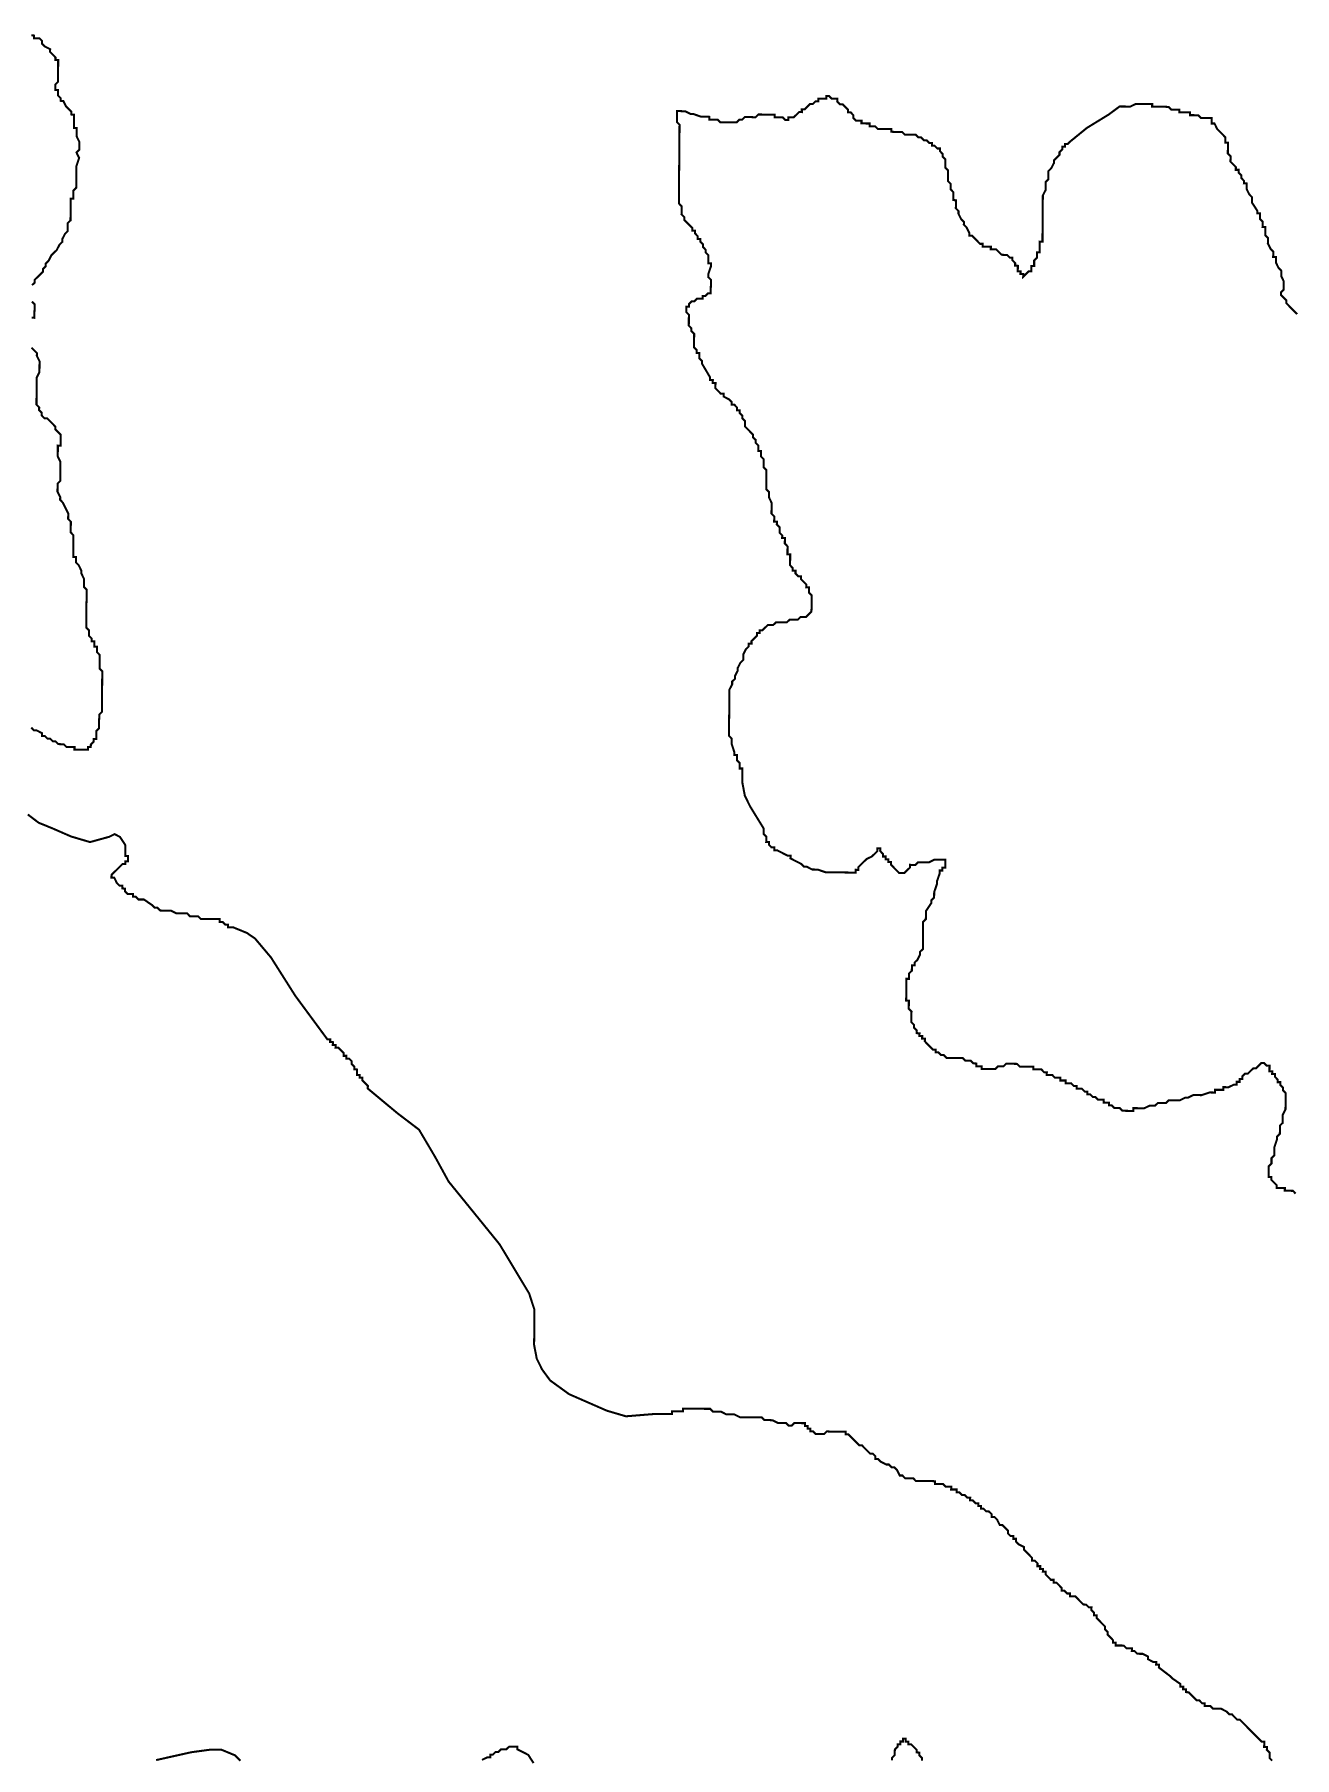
# Model space of a CAD drawing. Header units: metres. Extents: x 290190 to 339802, y 1811045 to 1991312.
# Drawn here: x 323416 to 325286, y 1826870 to 1829429 of the extents above; entities that cross this region are included whole.
import ezdxf

# ---------------------------------------------------------------- set-up
doc = ezdxf.new("R2010")
doc.units = ezdxf.units.M
doc.header["$MEASUREMENT"] = 0
doc.layers.add('HAZARDS LINE', color=1, linetype='Continuous')

msp = doc.modelspace()

# ---------------------------------------------------------------- linework, layer by layer
at = {"layer": 'HAZARDS LINE', "lineweight": 18, "const_width": 3.02}
for points in [[(323411.1, 1829427.8), (323415.1, 1829427.7), (323415.1, 1829423.7), (323419.1, 1829423.7), (323423.2, 1829423.6), (323427.2, 1829419.6), (323427.1, 1829415.5), (323431.1, 1829411.5), (323439.2, 1829407.4), (323439.1, 1829403.3), (323443.1, 1829399.3), (323447.1, 1829395.2), (323447.1, 1829391.2), (323451.1, 1829391.2), (323451.1, 1829387.1), (323451.1, 1829383.1), (323451, 1829379.1), (323451, 1829371), (323450.9, 1829367), (323450.9, 1829362.9), (323450.9, 1829358.9), (323446.8, 1829354.9), (323446.8, 1829350.9), (323446.7, 1829346.8), (323450.8, 1829346.8), (323450.7, 1829342.8), (323450.7, 1829338.7), (323454.7, 1829334.7), (323454.7, 1829330.7), (323458.7, 1829330.6), (323462.7, 1829322.5), (323466.7, 1829318.5), (323470.7, 1829314.4), (323470.6, 1829310.4), (323474.7, 1829310.3), (323474.6, 1829302.3), (323474.6, 1829298.2), (323474.5, 1829290.2), (323478.5, 1829290.2), (323478.5, 1829286.1), (323478.5, 1829282.1), (323478.4, 1829278.1), (323482.4, 1829270), (323482.4, 1829265.9), (323482.3, 1829261.9), (323482.3, 1829257.9), (323478.3, 1829253.9), (323482.2, 1829245.8), (323478.1, 1829233.7), (323478.1, 1829229.7), (323477.9, 1829213.6), (323477.9, 1829209.5), (323477.9, 1829205.5), (323477.8, 1829201.5), (323473.8, 1829197.5), (323473.7, 1829189.4), (323473.7, 1829185.4), (323469.7, 1829185.4), (323469.6, 1829181.4), (323469.6, 1829177.3), (323469.5, 1829165.2), (323469.5, 1829161.2), (323469.4, 1829157.2), (323469.4, 1829153.1), (323465.3, 1829149.1), (323465.3, 1829145.1), (323465.3, 1829141.1), (323465.2, 1829137.1), (323461.2, 1829133.1), (323457.1, 1829125), (323457.1, 1829121), (323453, 1829117), (323448.9, 1829109), (323440.8, 1829101), (323436.7, 1829092.9), (323432.6, 1829088.9), (323432.6, 1829084.9), (323428.5, 1829080.9), (323428.5, 1829076.9), (323420.4, 1829068.9), (323416.3, 1829064.9), (323416.3, 1829060.8), (323412.2, 1829056.8)], [(323412, 1829032.6), (323416, 1829028.6), (323416, 1829020.5), (323415.9, 1829016.5), (323415.9, 1829012.5), (323415.9, 1829008.4), (323411.8, 1829008.5)], [(323411.5, 1828964.1), (323415.5, 1828960.1), (323419.5, 1828956), (323419.4, 1828952), (323423.4, 1828943.9), (323423.4, 1828939.8), (323423.3, 1828927.7), (323419.2, 1828919.7), (323419.1, 1828911.6), (323419.1, 1828907.6), (323419.1, 1828903.6), (323419, 1828899.5), (323419, 1828895.5), (323419, 1828891.5), (323418.9, 1828887.5), (323418.9, 1828883.4), (323418.9, 1828879.4), (323422.9, 1828875.3), (323422.8, 1828871.3), (323426.8, 1828867.2), (323426.8, 1828863.2), (323430.8, 1828859.1), (323434.8, 1828859.1), (323438.8, 1828855), (323442.8, 1828851), (323446.8, 1828846.9), (323446.8, 1828842.9), (323450.8, 1828838.8), (323454.8, 1828834.8), (323454.8, 1828830.7), (323454.7, 1828826.7), (323454.7, 1828822.7), (323454.7, 1828818.6), (323450.6, 1828818.7), (323450.6, 1828814.6), (323450.6, 1828810.6), (323450.5, 1828806.6), (323450.5, 1828802.5), (323454.5, 1828794.4), (323454.5, 1828790.4), (323454.4, 1828782.4), (323454.4, 1828778.3), (323454.3, 1828774.3), (323454.3, 1828766.2), (323450.2, 1828762.2), (323450.2, 1828758.2), (323450.1, 1828754.2), (323450.1, 1828750.1), (323454.1, 1828742), (323454, 1828738), (323458, 1828733.9), (323466, 1828717.8), (323465.9, 1828709.7), (323469.9, 1828705.6), (323469.9, 1828701.6), (323469.8, 1828697.6), (323469.8, 1828693.5), (323469.8, 1828689.5), (323473.8, 1828685.4), (323473.7, 1828681.4), (323473.7, 1828677.4), (323473.7, 1828673.3), (323473.7, 1828669.3), (323473.6, 1828665.3), (323473.6, 1828661.3), (323473.6, 1828657.2), (323473.5, 1828653.2), (323477.6, 1828653.2), (323477.5, 1828649.1), (323477.5, 1828645.1), (323481.5, 1828641), (323485.5, 1828632.9), (323485.4, 1828628.9), (323489.4, 1828620.8), (323489.4, 1828616.8), (323489.3, 1828612.7), (323489.3, 1828608.7), (323493.3, 1828604.7), (323493.3, 1828600.6), (323493.2, 1828596.6), (323493.2, 1828592.6), (323493.2, 1828588.5), (323493.1, 1828584.5), (323493.1, 1828580.5), (323493.1, 1828576.4), (323493, 1828564.3), (323493, 1828560.3), (323492.9, 1828552.2), (323492.9, 1828548.2), (323496.9, 1828544.2), (323496.8, 1828540.1), (323496.8, 1828536.1), (323500.8, 1828532), (323500.8, 1828528), (323504.8, 1828528), (323504.8, 1828523.9), (323504.7, 1828519.9), (323508.8, 1828519.9), (323508.7, 1828515.8), (323508.7, 1828511.8), (323512.7, 1828507.7), (323512.7, 1828503.7), (323512.6, 1828499.7), (323512.6, 1828495.6), (323512.6, 1828491.6), (323512.5, 1828487.6), (323516.5, 1828483.5), (323516.5, 1828479.5), (323516.5, 1828475.5), (323516.4, 1828471.4), (323516.4, 1828467.4), (323516.4, 1828463.4), (323516.3, 1828459.3), (323516.3, 1828455.3), (323516.3, 1828451.3), (323516.2, 1828447.2), (323516.2, 1828443.2), (323516.2, 1828439.2), (323516.2, 1828435.1), (323516.1, 1828431.1), (323516.1, 1828427.1), (323516.1, 1828423.1), (323512, 1828419.1), (323512, 1828415), (323511.9, 1828411), (323511.9, 1828407), (323511.9, 1828402.9), (323511.8, 1828398.9), (323507.8, 1828394.9), (323507.7, 1828390.9), (323507.7, 1828386.8), (323507.7, 1828382.8), (323503.6, 1828382.8), (323503.6, 1828378.8), (323499.6, 1828374.8), (323499.5, 1828370.8), (323495.5, 1828370.8), (323495.5, 1828366.8), (323491.4, 1828366.8), (323487.4, 1828366.8), (323483.4, 1828366.9), (323479.3, 1828366.9), (323475.3, 1828366.9), (323475.3, 1828371), (323471.3, 1828371), (323467.3, 1828371), (323463.2, 1828371.1), (323459.2, 1828375.1), (323455.2, 1828375.1), (323451.2, 1828375.2), (323447.2, 1828379.2), (323443.2, 1828379.3), (323439.2, 1828383.3), (323435.1, 1828383.4), (323431.1, 1828387.4), (323427.1, 1828387.5), (323427.1, 1828391.5), (323419.1, 1828395.6), (323415.1, 1828395.6), (323411.1, 1828399.7)], [(323406, 1828270.7), (323422, 1828258.5), (323442.1, 1828250.3), (323470.3, 1828238), (323498.4, 1828229.7), (323526.7, 1828237.5), (323534.8, 1828241.5), (323542.8, 1828237.4), (323550.8, 1828225.2), (323550.7, 1828221.2), (323550.7, 1828217.2), (323550.7, 1828213.1), (323550.7, 1828209.1), (323554.7, 1828209.1), (323554.7, 1828205), (323554.6, 1828201), (323550.6, 1828201), (323550.6, 1828197), (323546.5, 1828197), (323542.5, 1828193), (323538.4, 1828189), (323534.3, 1828185), (323530.3, 1828181), (323530.2, 1828177), (323534.3, 1828177), (323538.2, 1828168.9), (323542.2, 1828164.8), (323546.3, 1828164.8), (323546.2, 1828160.8), (323550.3, 1828160.7), (323550.2, 1828156.7), (323554.2, 1828152.6), (323558.3, 1828152.6), (323562.3, 1828152.6), (323562.3, 1828148.5), (323566.3, 1828148.5), (323570.3, 1828144.4), (323574.3, 1828144.4), (323578.4, 1828144.4), (323590.4, 1828136.2), (323594.4, 1828132.2), (323598.4, 1828132.1), (323602.4, 1828128.1), (323606.4, 1828128), (323610.5, 1828128), (323614.5, 1828128), (323618.5, 1828127.9), (323626.6, 1828123.8), (323630.6, 1828123.8), (323634.6, 1828123.8), (323638.7, 1828123.7), (323642.7, 1828123.7), (323646.7, 1828119.6), (323650.7, 1828119.6), (323654.8, 1828119.6), (323658.8, 1828119.6), (323662.8, 1828115.5), (323666.8, 1828115.5), (323670.8, 1828115.4), (323674.9, 1828115.4), (323678.9, 1828115.4), (323682.9, 1828115.3), (323687, 1828115.3), (323691, 1828115.3), (323691, 1828111.2), (323695, 1828111.2), (323699, 1828107.1), (323703, 1828107.1), (323703, 1828103.1), (323707, 1828103), (323711.1, 1828103), (323731.1, 1828094.8), (323743.2, 1828086.6), (323767.1, 1828058.2), (323803, 1828001.5), (323850.8, 1827936.6), (323854.9, 1827936.6), (323854.8, 1827932.6), (323858.9, 1827932.5), (323858.8, 1827928.5), (323862.9, 1827928.5), (323862.8, 1827924.4), (323866.9, 1827924.4), (323870.9, 1827920.3), (323874.9, 1827916.3), (323874.8, 1827912.2), (323878.9, 1827912.2), (323878.8, 1827908.2), (323882.9, 1827908.1), (323886.9, 1827904.1), (323886.8, 1827900.1), (323890.8, 1827896), (323890.8, 1827892), (323894.8, 1827891.9), (323894.8, 1827887.9), (323894.8, 1827883.9), (323898.8, 1827883.8), (323898.8, 1827879.8), (323902.8, 1827879.8), (323902.8, 1827875.7), (323906.8, 1827871.7), (323910.8, 1827867.6), (323910.7, 1827863.6), (323954.8, 1827826.9), (323986.8, 1827802.5), (324010.7, 1827762), (324030.6, 1827725.6), (324106.4, 1827632.2), (324150.2, 1827559.3), (324158.1, 1827535.1), (324157.9, 1827510.9), (324157.6, 1827482.7), (324161.5, 1827462.5), (324169.5, 1827446.3), (324181.4, 1827430.1), (324209.5, 1827409.7), (324265.7, 1827385.1), (324293.9, 1827376.8), (324338.2, 1827380.4), (324342.3, 1827380.4), (324346.3, 1827380.4), (324350.3, 1827380.4), (324354.4, 1827380.3), (324358.4, 1827380.3), (324362.4, 1827380.3), (324362.5, 1827384.3), (324366.5, 1827384.3), (324370.5, 1827384.2), (324374.5, 1827384.2), (324378.6, 1827384.2), (324378.6, 1827388.2), (324382.6, 1827388.2), (324386.7, 1827388.1), (324390.7, 1827388.1), (324394.7, 1827388.1), (324398.8, 1827388), (324402.8, 1827388), (324406.8, 1827388), (324410.9, 1827387.9), (324414.9, 1827387.9), (324418.9, 1827387.9), (324422.9, 1827383.8), (324431, 1827383.7), (324435, 1827383.7), (324443, 1827379.6), (324451.1, 1827379.6), (324455.1, 1827379.5), (324463.2, 1827375.4), (324467.2, 1827375.4), (324471.2, 1827375.4), (324475.3, 1827375.3), (324479.3, 1827375.3), (324483.3, 1827375.3), (324487.3, 1827375.2), (324491.4, 1827375.2), (324495.4, 1827375.2), (324499.4, 1827371.1), (324503.4, 1827371.1), (324507.5, 1827371.1), (324511.5, 1827371), (324519.5, 1827366.9), (324523.6, 1827366.9), (324527.6, 1827366.9), (324531.6, 1827366.8), (324535.6, 1827362.8), (324539.7, 1827362.7), (324543.7, 1827366.7), (324547.7, 1827366.7), (324551.8, 1827366.7), (324555.8, 1827366.6), (324559.8, 1827366.6), (324559.8, 1827362.6), (324563.8, 1827362.5), (324563.8, 1827358.5), (324567.8, 1827358.5), (324567.8, 1827354.5), (324571.8, 1827354.4), (324575.8, 1827350.4), (324579.9, 1827350.3), (324583.9, 1827350.3), (324587.9, 1827350.3), (324592, 1827354.3), (324596, 1827354.2), (324600, 1827354.2), (324604.1, 1827354.2), (324608.1, 1827354.1), (324612.1, 1827354.1), (324616.2, 1827354.1), (324620.2, 1827354), (324620.2, 1827350), (324624.2, 1827350), (324628.2, 1827345.9), (324632.2, 1827341.9), (324636.2, 1827337.8), (324640.2, 1827333.7), (324644.2, 1827333.7), (324648.2, 1827329.6), (324652.2, 1827325.6), (324656.2, 1827321.5), (324660.3, 1827321.5), (324664.3, 1827317.4), (324664.2, 1827313.4), (324668.3, 1827313.3), (324672.3, 1827309.3), (324680.3, 1827305.2), (324684.3, 1827305.2), (324688.3, 1827301.1), (324692.3, 1827301.1), (324696.3, 1827297), (324700.3, 1827288.9), (324704.3, 1827288.9), (324708.3, 1827284.8), (324712.4, 1827284.8), (324716.4, 1827284.7), (324720.4, 1827284.7), (324724.4, 1827280.6), (324728.5, 1827280.6), (324732.5, 1827280.6), (324736.5, 1827280.6), (324740.6, 1827280.5), (324744.6, 1827280.5), (324748.6, 1827280.5), (324752.6, 1827280.4), (324752.6, 1827276.4), (324756.6, 1827276.4), (324760.7, 1827276.3), (324764.7, 1827276.3), (324768.7, 1827272.2), (324772.7, 1827272.2), (324776.8, 1827272.2), (324776.7, 1827268.1), (324784.8, 1827268.1), (324784.8, 1827264), (324788.8, 1827264), (324792.8, 1827260), (324796.8, 1827259.9), (324800.8, 1827255.9), (324804.9, 1827255.8), (324804.8, 1827251.8), (324808.9, 1827251.8), (324812.9, 1827247.7), (324816.9, 1827247.7), (324816.9, 1827243.6), (324820.9, 1827243.6), (324820.9, 1827239.6), (324824.9, 1827239.5), (324828.9, 1827235.5), (324832.9, 1827235.4), (324836.9, 1827231.4), (324836.9, 1827227.4), (324840.9, 1827227.3), (324844.9, 1827223.3), (324848.9, 1827215.2), (324852.9, 1827215.1), (324856.9, 1827211.1), (324860.9, 1827207), (324860.9, 1827203), (324864.9, 1827198.9), (324868.9, 1827198.9), (324868.9, 1827194.8), (324872.9, 1827194.8), (324872.9, 1827190.8), (324876.9, 1827186.7), (324884.9, 1827182.6), (324884.9, 1827178.6), (324888.9, 1827174.5), (324892.9, 1827170.5), (324896.9, 1827166.4), (324896.8, 1827162.4), (324900.9, 1827162.3), (324904.9, 1827158.3), (324904.8, 1827154.2), (324908.9, 1827154.2), (324908.8, 1827150.2), (324912.9, 1827150.2), (324912.8, 1827146.1), (324916.9, 1827146.1), (324916.8, 1827142.1), (324920.8, 1827138), (324924.8, 1827133.9), (324928.9, 1827133.9), (324928.8, 1827129.9), (324932.9, 1827129.8), (324936.9, 1827125.8), (324940.9, 1827121.7), (324940.8, 1827117.7), (324944.9, 1827117.6), (324948.9, 1827113.6), (324952.9, 1827113.6), (324952.9, 1827109.5), (324956.9, 1827109.5), (324960.9, 1827109.5), (324964.9, 1827105.4), (324968.9, 1827101.3), (324972.9, 1827097.3), (324976.9, 1827097.2), (324980.9, 1827093.2), (324985, 1827093.1), (324984.9, 1827089.1), (324988.9, 1827085), (324988.9, 1827081), (324992.9, 1827081), (324992.9, 1827077), (324996.9, 1827072.9), (325000.9, 1827068.8), (325004.9, 1827064.8), (325004.9, 1827060.7), (325008.9, 1827056.7), (325008.8, 1827052.6), (325012.8, 1827048.6), (325016.8, 1827044.5), (325016.8, 1827040.5), (325020.8, 1827040.5), (325020.8, 1827036.4), (325024.8, 1827036.4), (325028.9, 1827036.4), (325032.9, 1827036.3), (325036.9, 1827032.3), (325045, 1827032.2), (325044.9, 1827028.2), (325049, 1827028.1), (325053, 1827024.1), (325057, 1827024), (325061, 1827024), (325069, 1827019.9), (325069, 1827015.9), (325077, 1827011.8), (325081.1, 1827011.8), (325081, 1827007.7), (325085.1, 1827007.7), (325085, 1827003.7), (325101.1, 1826991.4), (325105.1, 1826987.4), (325117.1, 1826979.2), (325117.1, 1826975.2), (325121.1, 1826975.2), (325121.1, 1826971.1), (325125.1, 1826971.1), (325125.1, 1826967.1), (325129.1, 1826967), (325133.1, 1826963), (325137.1, 1826958.9), (325141.1, 1826954.8), (325145.1, 1826954.8), (325149.1, 1826950.7), (325153.2, 1826950.7), (325153.1, 1826946.7), (325157.2, 1826946.6), (325161.2, 1826946.6), (325165.2, 1826942.6), (325173.2, 1826942.5), (325177.3, 1826942.5), (325185.3, 1826938.4), (325189.3, 1826934.3), (325193.3, 1826934.3), (325201.3, 1826926.1), (325205.4, 1826926.1), (325209.4, 1826922), (325213.4, 1826918), (325217.4, 1826913.9), (325221.4, 1826909.9), (325225.4, 1826905.8), (325229.4, 1826901.7), (325233.4, 1826897.7), (325237.4, 1826893.6), (325241.4, 1826893.6), (325241.4, 1826889.5), (325241.3, 1826885.5), (325245.4, 1826885.5), (325245.3, 1826881.4), (325249.3, 1826877.4), (325249.3, 1826873.4), (325249.3, 1826869.3), (325253.3, 1826865.3)], [(323721.5, 1826865.2), (323713.5, 1826873.3), (323693.4, 1826881.6), (323677.3, 1826881.7), (323649, 1826877.9), (323596.5, 1826866.2)], [(324156.8, 1826861.8), (324148.8, 1826874), (324132.8, 1826882.1), (324132.8, 1826886.2), (324128.8, 1826886.2), (324124.7, 1826886.2), (324120.7, 1826886.3), (324116.6, 1826882.3), (324112.6, 1826882.3), (324108.6, 1826882.3), (324104.5, 1826878.3), (324100.5, 1826878.4), (324096.4, 1826874.4), (324092.4, 1826874.4), (324092.4, 1826870.4), (324088.3, 1826870.4), (324080.2, 1826866.4)], [(324733.3, 1826865.3), (324733.3, 1826869.4), (324729.3, 1826873.4), (324729.3, 1826877.4), (324725.3, 1826877.5), (324725.3, 1826881.5), (324721.3, 1826885.6), (324717.3, 1826889.6), (324713.3, 1826889.7), (324713.3, 1826893.7), (324709.3, 1826893.7), (324709.3, 1826897.8), (324705.3, 1826897.8), (324705.3, 1826893.8), (324701.2, 1826893.8), (324701.2, 1826889.8), (324697.2, 1826889.8), (324697.1, 1826885.8), (324693.1, 1826881.8), (324693, 1826877.7), (324693, 1826873.7), (324689, 1826869.7), (324688.9, 1826865.7)]]:
    msp.add_lwpolyline(points, dxfattribs=at)
at = {"layer": 'HAZARDS LINE', "lineweight": 18}
msp.add_lwpolyline([(325288.1, 1827707.6, 3.02, 3.02, 0), (325284.1, 1827711.7, 3.02, 3.02, 0), (325272, 1827711.8, 3.02, 3.02, 0), (325272, 1827715.8, 3.02, 3.02, 0), (325259.9, 1827715.9, 3.02, 3.02, 0), (325260, 1827719.9, 3.02, 3.02, 0), (325256, 1827724, 3.02, 3.02, 0), (325252, 1827728, 3.02, 3.02, 0), (325252, 1827732.1, 3.02, 3.02, 0), (325248, 1827732.1, 3.02, 3.02, 0), (325248.1, 1827748.2, 3.02, 3.02, 0), (325252.2, 1827752.2, 3.02, 3.02, 0), (325252.2, 1827760.3, 3.02, 3.02, 0), (325256.3, 1827764.3, 3.02, 3.02, 0), (325256.4, 1827776.4, 3.02, 3.02, 0), (325260.5, 1827788.5, 3.02, 3.02, 0), (325260.6, 1827792.5, 3.02, 3.02, 0), (325264.6, 1827796.5, 3.02, 3.02, 0), (325264.7, 1827808.6, 3.02, 3.02, 0), (325268.8, 1827812.6, 3.02, 3.02, 0), (325268.9, 1827824.7, 3.02, 3.02, 0), (325273, 1827832.7, 3.02, 3.02, 0), (325273.2, 1827856.9, 3.02, 3.02, 0), (325269.2, 1827861, 3.02, 3.02, 0), (325269.2, 1827865, 3.02, 3.02, 0), (325265.2, 1827869, 3.02, 3.02, 0), (325265.2, 1827873.1, 3.02, 3.02, 0), (325261.2, 1827873.1, 3.02, 3.02, 0), (325261.2, 1827877.1, 3.02, 3.02, 0), (325257.2, 1827881.2, 3.02, 3.02, 0), (325257.3, 1827885.2, 3.02, 3.02, 0), (325253.2, 1827885.3, 3.02, 3.02, 0), (325253.3, 1827889.3, 3.02, 3.02, 0), (325249.2, 1827889.3, 3.02, 3.02, 0), (325249.3, 1827897.4, 3.02, 3.02, 0), (325245.3, 1827897.4, 3.02, 3.02, 0), (325241.3, 1827901.5, 3.02, 3.02, 0), (325237.2, 1827901.5, 3.02, 3.02, 0), (325229.1, 1827893.5, 3.02, 3.02, 0), (325225.1, 1827893.6, 3.02, 3.02, 0), (325221, 1827889.6, 3.02, 3.02, 0), (325216.9, 1827885.6, 3.02, 3.02, 0), (325212.9, 1827885.6, 3.02, 3.02, 0), (325208.9, 1827881.6, 3.02, 3.02, 0), (325208.8, 1827877.6, 3.02, 3.02, 0), (325204.8, 1827877.6, 3.02, 3.02, 0), (325204.8, 1827873.6, 3.02, 3.02, 0), (325200.7, 1827873.6, 3.02, 3.02, 0), (325200.7, 1827869.6, 3.02, 3.02, 0), (325196.7, 1827869.6, 3.02, 3.02, 0), (325188.6, 1827865.6, 3.02, 3.02, 0), (325180.5, 1827865.7, 3.02, 3.02, 0), (325180.5, 1827861.7, 3.02, 3.02, 0), (325168.4, 1827861.7, 3.02, 3.02, 0), (325168.4, 1827857.7, 3.02, 3.02, 0), (325160.3, 1827857.8, 3.02, 3.02, 0), (325148.2, 1827853.8, 3.02, 3.02, 0), (325136.1, 1827853.9, 3.02, 3.02, 0), (325128, 1827850, 3.02, 3.02, 0), (325124, 1827850, 3.02, 3.02, 0), (325115.9, 1827846, 3.02, 3.02, 0), (325099.7, 1827846.2, 3.02, 3.02, 0), (325095.7, 1827842.2, 3.02, 3.02, 0), (325083.6, 1827842.3, 3.02, 3.02, 0), (325079.5, 1827838.3, 3.02, 3.02, 0), (325071.5, 1827838.3, 3.02, 3.02, 0), (325063.4, 1827834.4, 3.02, 3.02, 0), (325047.2, 1827834.5, 3.02, 3.02, 0), (325047.2, 1827830.4, 3.02, 3.02, 0), (325031.1, 1827830.6, 3.02, 3.02, 0), (325027.1, 1827834.6, 3.02, 3.02, 0), (325019, 1827834.7, 3.02, 3.02, 0), (325015, 1827838.8, 3.02, 3.02, 0), (325011, 1827838.8, 3.02, 3.02, 0), (325011, 1827842.8, 3.02, 3.02, 0), (325003, 1827842.9, 3.02, 3.02, 0), (325003, 1827846.9, 3.02, 3.02, 0), (324994.9, 1827847, 3.02, 3.02, 0), (324990.9, 1827851, 3.02, 3.02, 0), (324986.9, 1827851.1, 3.02, 3.02, 0), (324982.9, 1827855.1, 3.02, 3.02, 0), (324978.9, 1827855.2, 3.02, 3.02, 0), (324978.9, 1827859.2, 3.02, 3.02, 0), (324974.9, 1827859.2, 3.02, 3.02, 0), (324970.9, 1827863.3, 3.02, 3.02, 0), (324962.8, 1827863.4, 3.02, 3.02, 0), (324962.8, 1827867.4, 3.02, 3.02, 0), (324958.8, 1827867.4, 3.02, 3.02, 0), (324954.8, 1827871.5, 3.02, 3.02, 0), (324946.8, 1827871.6, 3.02, 3.02, 0), (324946.8, 1827875.6, 3.02, 3.02, 0), (324938.7, 1827875.6, 3.02, 3.02, 0), (324938.8, 1827879.7, 3.02, 3.02, 0), (324930.7, 1827879.7, 3.02, 3.02, 0), (324926.7, 1827883.8, 3.02, 3.02, 0), (324918.6, 1827883.9, 3.02, 3.02, 0), (324918.7, 1827887.9, 3.02, 3.02, 0), (324914.6, 1827887.9, 3.02, 3.02, 0), (324910.6, 1827892, 3.02, 3.02, 0), (324898.5, 1827892.1, 3.02, 3.02, 0), (324898.6, 1827896.1, 3.02, 3.02, 0), (324878.4, 1827896.3, 3.02, 3.02, 0), (324874.4, 1827900.3, 3.02, 3.02, 0), (324858.3, 1827900.5, 3.02, 3.02, 0), (324854.2, 1827896.5, 3.02, 3.02, 0), (324846.2, 1827896.5, 3.02, 3.02, 0), (324842.1, 1827892.5, 3.02, 3.02, 0), (324822, 1827892.7, 3.02, 3.02, 0), (324822, 1827896.7, 3.02, 3.02, 0), (324813.9, 1827896.8, 3.02, 3.02, 0), (324814, 1827900.8, 3.02, 3.02, 0), (324809.9, 1827900.9, 3.02, 3.02, 0), (324805.9, 1827904.9, 3.02, 3.02, 0), (324797.9, 1827905, 3.02, 3.02, 0), (324793.9, 1827909, 3.02, 3.02, 0), (324769.7, 1827909.2, 3.02, 3.02, 0), (324765.7, 1827913.3, 3.02, 3.02, 0), (324761.7, 1827913.3, 3.02, 3.02, 0), (324757.7, 1827917.4, 3.02, 3.02, 0), (324753.6, 1827917.4, 3.02, 3.02, 0), (324753.7, 1827921.5, 3.02, 3.02, 0), (324749.6, 1827921.5, 3.02, 3.02, 0), (324741.6, 1827929.6, 3.02, 3.02, 0), (324737.6, 1827933.7, 3.02, 3.02, 0), (324737.7, 1827937.7, 3.02, 3.02, 0), (324733.6, 1827937.7, 3.02, 3.02, 0), (324733.7, 1827941.8, 3.02, 3.02, 0), (324729.6, 1827941.8, 3.02, 3.02, 0), (324729.7, 1827945.8, 3.02, 3.02, 0), (324725.6, 1827945.9, 3.02, 3.02, 0), (324725.7, 1827949.9, 3.02, 3.02, 0), (324721.7, 1827954, 3.02, 3.02, 0), (324721.7, 1827958, 3.02, 3.02, 0), (324717.7, 1827962.1, 3.02, 3.02, 0), (324717.8, 1827978.2, 3.02, 3.02, 0), (324713.8, 1827982.2, 3.02, 3.02, 0), (324713.9, 1827994.3, 3.02, 3.02, 0), (324709.9, 1827994.4, 3.02, 3.02, 0), (324710.1, 1828026.6, 3.02, 3.02, 0), (324714.2, 1828026.6, 3.02, 3.02, 0), (324714.2, 1828034.6, 3.02, 3.02, 0), (324718.3, 1828038.6, 3.02, 3.02, 0), (324718.4, 1828046.7, 3.02, 3.02, 0), (324722.4, 1828046.7, 3.02, 3.02, 0), (324722.4, 1828050.7, 3.02, 3.02, 0), (324726.5, 1828054.7, 3.02, 3.02, 0), (324730.6, 1828062.7, 3.02, 3.02, 0), (324730.6, 1828066.8, 3.02, 3.02, 0), (324734.7, 1828070.8, 3.02, 3.02, 0), (324735, 1828111.1, 3.02, 3.02, 0), (324739.1, 1828115.1, 3.02, 3.02, 0), (324739.2, 1828127.2, 3.02, 3.02, 0), (324747.3, 1828139.2, 3.02, 3.02, 0), (324747.3, 1828143.2, 3.02, 3.02, 0), (324751.4, 1828147.2, 3.02, 3.02, 0), (324751.5, 1828155.3, 3.02, 3.02, 0), (324755.6, 1828167.4, 3.02, 3.02, 0), (324755.6, 1828171.4, 3.02, 3.02, 0), (324759.8, 1828183.5, 3.02, 3.02, 0), (324759.8, 1828187.5, 3.02, 3.02, 0), (324763.8, 1828187.5, 3.02, 3.02, 0), (324763.8, 1828191.5, 3.02, 3.02, 0), (324767.9, 1828191.5, 3.02, 3.02, 0), (324768, 1828203.6, 3.02, 3.02, 0), (324751.9, 1828203.7, 3.02, 3.02, 0), (324743.8, 1828199.7, 3.02, 3.02, 0), (324727.6, 1828199.8, 3.02, 3.02, 0), (324723.6, 1828195.8, 3.02, 3.02, 0), (324715.5, 1828195.9, 3.02, 3.02, 0), (324715.5, 1828191.9, 3.02, 3.02, 0), (324711.4, 1828187.9, 3.02, 3.02, 0), (324707.4, 1828183.9, 3.02, 3.02, 0), (324699.3, 1828183.9, 3.02, 3.02, 0), (324695.3, 1828188, 3.02, 3.02, 0), (324691.3, 1828192.1, 3.02, 3.02, 0), (324687.3, 1828196.1, 3.02, 3.02, 0), (324687.3, 1828200.2, 3.02, 3.02, 0), (324683.3, 1828200.2, 3.02, 3.02, 0), (324683.3, 1828204.2, 3.02, 3.02, 0), (324679.3, 1828204.3, 3.02, 3.02, 0), (324679.3, 1828208.3, 3.02, 3.02, 0), (324675.3, 1828208.3, 3.02, 3.02, 0), (324675.3, 1828212.3, 3.02, 3.02, 0), (324671.3, 1828216.4, 3.02, 3.02, 0), (324671.4, 1828220.4, 3.02, 3.02, 0), (324667.3, 1828220.5, 3.02, 3.02, 0), (324667.3, 1828216.4, 3.02, 3.02, 0), (324663.2, 1828212.4, 3.02, 3.02, 0), (324659.2, 1828208.4, 3.02, 3.02, 0), (324651.1, 1828204.5, 3.02, 3.02, 0), (324647, 1828200.5, 3.02, 3.02, 0), (324638.9, 1828192.5, 3.02, 3.02, 0), (324638.9, 1828188.4, 3.02, 3.02, 0), (324634.8, 1828188.5, 3.02, 3.02, 0), (324634.8, 1828184.4, 3.02, 3.02, 0), (324590.5, 1828184.8, 3.02, 3.02, 0), (324578.4, 1828188.9, 3.02, 3.02, 0), (324570.3, 1828189, 3.02, 3.02, 0), (324562.3, 1828193.1, 3.02, 3.02, 0), (324558.3, 1828193.1, 3.02, 3.02, 0), (324554.3, 1828197.2, 3.02, 3.02, 0), (324538.2, 1828205.4, 3.02, 3.02, 0), (324538.3, 1828209.4, 3.02, 3.02, 0), (324534.2, 1828209.4, 3.02, 3.02, 0), (324518.2, 1828217.6, 3.02, 3.02, 0), (324514.1, 1828217.6, 3.02, 3.02, 0), (324514.2, 1828221.7, 3.02, 3.02, 0), (324510.1, 1828221.7, 3.02, 3.02, 0), (324506.1, 1828225.8, 3.02, 3.02, 0), (324506.2, 1828229.8, 3.02, 3.02, 0), (324502.1, 1828229.8, 3.02, 3.02, 0), (324502.2, 1828237.9, 3.02, 3.02, 0), (324498.2, 1828242, 3.02, 3.02, 0), (324498.3, 1828250, 3.02, 3.02, 0), (324478.4, 1828282.4, 3.02, 3.02, 0), (324470.4, 1828298.6, 3.02, 3.02, 0), (324466.6, 1828318.8, 3.02, 3.02, 0), (324466.7, 1828339, 3.02, 3.02, 0), (324462.7, 1828339, 3.02, 3.02, 0), (324462.7, 1828347.1, 3.02, 3.02, 0), (324458.7, 1828351.1, 3.02, 3.02, 0), (324458.8, 1828359.2, 3.02, 3.02, 0), (324454.8, 1828359.2, 3.02, 3.02, 0), (324454.8, 1828363.3, 3.02, 3.02, 0), (324450.9, 1828375.4, 3.02, 3.02, 0), (324450.9, 1828383.4, 3.02, 3.02, 0), (324446.9, 1828387.5, 3.02, 3.02, 0), (324447.5, 1828456, 3.02, 3.02, 0), (324451.6, 1828464.1, 3.02, 3.02, 0), (324451.6, 1828468.1, 3.02, 3.02, 0), (324455.7, 1828472.1, 3.02, 3.02, 0), (324455.7, 1828476.1, 3.02, 3.02, 0), (324459.8, 1828484.2, 3.02, 3.02, 0), (324459.8, 1828488.2, 3.02, 3.02, 0), (324463.9, 1828496.2, 3.02, 3.02, 0), (324468, 1828500.2, 3.02, 3.02, 0), (324468, 1828504.3, 3.02, 3.02, 0), (324468, 1828508.3, 3.02, 3.02, 0), (324472.1, 1828516.3, 3.02, 3.02, 0), (324476.2, 1828520.3, 3.02, 3.02, 0), (324476.2, 1828524.3, 3.02, 3.02, 0), (324480.3, 1828524.3, 3.02, 3.02, 0), (324480.3, 1828528.3, 3.02, 3.02, 0), (324484.4, 1828532.3, 3.02, 3.02, 0), (324488.4, 1828536.3, 3.02, 3.02, 0), (324488.5, 1828540.4, 3.02, 3.02, 0), (324492.5, 1828540.3, 3.02, 3.02, 0), (324492.5, 1828544.4, 3.02, 3.02, 0), (324496.5, 1828544.3, 3.02, 3.02, 0), (324500.6, 1828548.3, 3.02, 3.02, 0), (324504.7, 1828552.3, 3.02, 3.02, 0), (324508.7, 1828552.3, 3.02, 3.02, 0), (324512.7, 1828552.3, 3.02, 3.02, 0), (324516.8, 1828556.3, 3.02, 3.02, 0), (324520.8, 1828556.3, 3.02, 3.02, 0), (324524.9, 1828556.2, 3.02, 3.02, 0), (324528.9, 1828556.2, 3.02, 3.02, 0), (324532.9, 1828556.2, 3.02, 3.02, 0), (324537, 1828560.2, 3.02, 3.02, 0), (324541, 1828560.1, 3.02, 3.02, 0), (324545, 1828560.1, 3.02, 3.02, 0), (324549.1, 1828560.1, 3.02, 3.02, 0), (324553.1, 1828564.1, 3.02, 3.02, 0), (324557.2, 1828564, 3.02, 3.02, 0), (324561.2, 1828564, 3.02, 3.02, 0), (324565.3, 1828568, 3.02, 3.02, 0), (324569.3, 1828572, 3.02, 3.02, 0), (324569.4, 1828576, 3.02, 3.02, 0), (324569.4, 1828580.1, 3.02, 3.02, 0), (324569.4, 1828584.1, 3.02, 3.02, 0), (324569.4, 1828588.1, 3.02, 3.02, 0), (324569.5, 1828592.2, 3.02, 3.02, 0), (324569.5, 1828596.2, 3.02, 3.02, 0), (324565.5, 1828600.2, 3.02, 3.02, 0), (324565.5, 1828604.3, 3.02, 3.02, 0), (324565.6, 1828608.3, 3.02, 3.02, 0), (324561.5, 1828608.3, 3.02, 3.02, 0), (324561.6, 1828612.4, 3.02, 3.02, 0), (324557.6, 1828616.4, 3.02, 3.02, 0), (324553.6, 1828620.5, 3.02, 3.02, 0), (324553.6, 1828624.5, 3.02, 3.02, 0), (324549.6, 1828624.6, 3.02, 3.02, 0), (324545.6, 1828628.6, 3.02, 3.02, 0), (324545.6, 1828632.7, 3.02, 3.02, 0), (324541.6, 1828632.7, 3.02, 3.02, 0), (324541.6, 1828636.7, 3.02, 3.02, 0), (324537.6, 1828640.8, 3.02, 3.02, 0), (324537.6, 1828644.8, 3.02, 3.02, 0), (324537.7, 1828648.8, 3.02, 3.02, 0), (324537.7, 1828652.9, 3.02, 3.02, 0), (324537.7, 1828656.9, 3.02, 3.02, 0), (324533.7, 1828656.9, 3.02, 3.02, 0), (324533.8, 1828669, 3.02, 3.02, 0), (324529.8, 1828673.1, 3.02, 3.02, 0), (324529.8, 1828677.1, 3.02, 3.02, 0), (324529.9, 1828681.2, 3.02, 3.02, 0), (324525.8, 1828681.2, 3.02, 3.02, 0), (324525.9, 1828685.2, 3.02, 3.02, 0), (324521.9, 1828689.3, 3.02, 3.02, 0), (324521.9, 1828693.3, 3.02, 3.02, 0), (324521.9, 1828697.4, 3.02, 3.02, 0), (324517.9, 1828701.4, 3.02, 3.02, 0), (324518, 1828705.4, 3.02, 3.02, 0), (324513.9, 1828705.5, 3.02, 3.02, 0), (324514, 1828709.5, 3.02, 3.02, 0), (324514, 1828713.5, 3.02, 3.02, 0), (324510, 1828717.6, 3.02, 3.02, 0), (324510, 1828721.6, 3.02, 3.02, 0), (324510.1, 1828725.7, 3.02, 3.02, 0), (324510.1, 1828729.7, 3.02, 3.02, 0), (324510.1, 1828733.7, 3.02, 3.02, 0), (324506.2, 1828741.8, 3.02, 3.02, 0), (324506.2, 1828745.9, 3.02, 3.02, 0), (324506.2, 1828749.9, 3.02, 3.02, 0), (324502.2, 1828753.9, 3.02, 3.02, 0), (324502.3, 1828758, 3.02, 3.02, 0), (324502.3, 1828762, 3.02, 3.02, 0), (324502.3, 1828766, 3.02, 3.02, 0), (324502.4, 1828770.1, 3.02, 3.02, 0), (324502.4, 1828774.1, 3.02, 3.02, 0), (324502.4, 1828778.1, 3.02, 3.02, 0), (324502.4, 1828782.2, 3.02, 3.02, 0), (324498.4, 1828786.2, 3.02, 3.02, 0), (324498.5, 1828790.3, 3.02, 3.02, 0), (324498.5, 1828794.3, 3.02, 3.02, 0), (324498.5, 1828798.3, 3.02, 3.02, 0), (324494.5, 1828802.4, 3.02, 3.02, 0), (324494.6, 1828806.4, 3.02, 3.02, 0), (324494.6, 1828810.5, 3.02, 3.02, 0), (324490.6, 1828810.5, 3.02, 3.02, 0), (324490.6, 1828814.5, 3.02, 3.02, 0), (324490.6, 1828818.5, 3.02, 3.02, 0), (324486.6, 1828822.6, 3.02, 3.02, 0), (324486.7, 1828826.6, 3.02, 3.02, 0), (324482.7, 1828830.7, 3.02, 3.02, 0), (324482.7, 1828834.7, 3.02, 3.02, 0), (324474.7, 1828842.9, 3.02, 3.02, 0), (324470.7, 1828846.9, 3.02, 3.02, 0), (324470.7, 1828851, 3.02, 3.02, 0), (324470.8, 1828855, 3.02, 3.02, 0), (324466.8, 1828859.1, 3.02, 3.02, 0), (324466.8, 1828863.1, 3.02, 3.02, 0), (324462.8, 1828867.1, 3.02, 3.02, 0), (324462.8, 1828871.2, 3.02, 3.02, 0), (324458.8, 1828871.2, 3.02, 3.02, 0), (324458.8, 1828875.2, 3.02, 3.02, 0), (324454.8, 1828879.3, 3.02, 3.02, 0), (324450.8, 1828879.3, 3.02, 3.02, 0), (324450.8, 1828883.4, 3.02, 3.02, 0), (324446.8, 1828887.4, 3.02, 3.02, 0), (324438.8, 1828891.5, 3.02, 3.02, 0), (324438.8, 1828895.6, 3.02, 3.02, 0), (324434.8, 1828895.6, 3.02, 3.02, 0), (324430.8, 1828899.7, 3.02, 3.02, 0), (324426.8, 1828903.7, 3.02, 3.02, 0), (324426.8, 1828907.7, 3.02, 3.02, 0), (324426.9, 1828911.8, 3.02, 3.02, 0), (324422.8, 1828911.8, 3.02, 3.02, 0), (324422.9, 1828915.8, 3.02, 3.02, 0), (324418.8, 1828915.9, 3.02, 3.02, 0), (324418.9, 1828919.9, 3.02, 3.02, 0), (324406.9, 1828940.2, 3.02, 3.02, 0), (324407, 1828944.2, 3.02, 3.02, 0), (324403, 1828948.2, 3.02, 3.02, 0), (324403, 1828952.3, 3.02, 3.02, 0), (324403, 1828956.3, 3.02, 3.02, 0), (324399, 1828956.3, 3.02, 3.02, 0), (324399, 1828960.4, 3.02, 3.02, 0), (324395, 1828964.4, 3.02, 3.02, 0), (324395.1, 1828968.5, 3.02, 3.02, 0), (324395.1, 1828976.5, 3.02, 3.02, 0), (324395.2, 1828980.6, 3.02, 3.02, 0), (324395.2, 1828984.6, 3.02, 3.02, 0), (324391.2, 1828988.7, 3.02, 3.02, 0), (324391.2, 1828992.7, 3.02, 3.02, 0), (324387.2, 1828996.8, 3.02, 3.02, 0), (324387.3, 1829000.8, 3.02, 3.02, 0), (324387.3, 1829008.8, 3.02, 3.02, 0), (324387.4, 1829012.9, 3.02, 3.02, 0), (324383.4, 1829016.9, 3.02, 3.02, 0), (324383.4, 1829021, 3.02, 3.02, 0), (324383.4, 1829025, 3.02, 3.02, 0), (324387.5, 1829025, 3.02, 3.02, 0), (324387.5, 1829029, 3.02, 3.02, 0), (324391.6, 1829033, 3.02, 3.02, 0), (324395.6, 1829033, 3.02, 3.02, 0), (324399.6, 1829037, 3.02, 3.02, 0), (324403.7, 1829036.9, 3.02, 3.02, 0), (324407.7, 1829036.9, 3.02, 3.02, 0), (324407.7, 1829040.9, 3.02, 3.02, 0), (324411.8, 1829040.9, 3.02, 3.02, 0), (324415.8, 1829044.9, 3.02, 3.02, 0), (324419.9, 1829044.9, 3.02, 3.02, 0), (324419.9, 1829048.9, 3.02, 3.02, 0), (324419.9, 1829052.9, 3.02, 3.02, 0), (324420, 1829057, 3.02, 3.02, 0), (324420, 1829061, 3.02, 3.02, 0), (324420, 1829065, 3.02, 3.02, 0), (324416, 1829069.1, 3.02, 3.02, 0), (324416.1, 1829073.1, 3.02, 3.02, 0), (324420.2, 1829085.2, 3.02, 3.02, 0), (324420.2, 1829089.2, 3.02, 3.02, 0), (324416.2, 1829089.3, 3.02, 3.02, 0), (324416.2, 1829093.3, 3.02, 3.02, 0), (324416.2, 1829097.3, 3.02, 3.02, 0), (324416.3, 1829101.3, 3.02, 3.02, 0), (324412.3, 1829105.4, 3.02, 3.02, 0), (324412.3, 1829109.4, 3.02, 3.02, 0), (324408.3, 1829113.5, 3.02, 3.02, 0), (324408.3, 1829117.5, 3.02, 3.02, 0), (324404.3, 1829121.6, 3.02, 3.02, 0), (324404.4, 1829125.6, 3.02, 3.02, 0), (324400.3, 1829125.7, 3.02, 3.02, 0), (324400.4, 1829129.7, 3.02, 3.02, 0), (324396.4, 1829133.8, 3.02, 3.02, 0), (324396.4, 1829137.8, 3.02, 3.02, 0), (324392.4, 1829137.8, 3.02, 3.02, 0), (324392.4, 1829141.9, 3.02, 3.02, 0), (324388.4, 1829145.9, 3.02, 3.02, 0), (324384.4, 1829150, 3.02, 3.02, 0), (324380.4, 1829154, 3.02, 3.02, 0), (324380.4, 1829158.1, 3.02, 3.02, 0), (324376.4, 1829162.1, 3.02, 3.02, 0), (324376.5, 1829166.2, 3.02, 3.02, 0), (324376.5, 1829170.2, 3.02, 3.02, 0), (324376.5, 1829174.2, 3.02, 3.02, 0), (324372.5, 1829178.3, 3.02, 3.02, 0), (324372.6, 1829186.4, 3.02, 3.02, 0), (324372.7, 1829194.4, 3.02, 3.02, 0), (324372.7, 1829198.4, 3.02, 3.02, 0), (324372.8, 1829206.5, 3.02, 3.02, 0), (324372.8, 1829214.6, 3.02, 3.02, 0), (324372.9, 1829222.6, 3.02, 3.02, 0), (324372.9, 1829226.7, 3.02, 3.02, 0), (324373, 1829242.8, 3.02, 3.02, 0), (324373.1, 1829254.9, 3.02, 3.02, 0), (324373.2, 1829263, 3.02, 3.02, 0), (324373.3, 1829271, 3.02, 3.02, 0), (324373.3, 1829275, 3.02, 3.02, 0), (324373.4, 1829283.1, 3.02, 3.02, 0), (324373.4, 1829287.1, 3.02, 3.02, 0), (324373.4, 1829291.2, 3.02, 3.02, 0), (324373.5, 1829295.2, 3.02, 3.02, 0), (324369.5, 1829299.3, 3.02, 3.02, 0), (324369.5, 1829303.3, 3.02, 3.02, 0), (324369.5, 1829307.3, 3.02, 3.02, 0), (324369.6, 1829311.4, 3.02, 3.02, 0), (324369.6, 1829315.4, 3.02, 3.02, 0), (324373.6, 1829315.4, 3.02, 3.02, 0), (324377.7, 1829315.3, 3.02, 3.02, 0), (324381.7, 1829315.3, 3.02, 3.02, 0), (324389.7, 1829311.2, 3.02, 3.02, 0), (324393.7, 1829311.2, 3.02, 3.02, 0), (324405.8, 1829307, 3.02, 3.02, 0), (324413.9, 1829307, 3.02, 3.02, 0), (324417.9, 1829306.9, 3.02, 3.02, 0), (324417.9, 1829302.9, 3.02, 3.02, 0), (324421.9, 1829302.9, 3.02, 3.02, 0), (324425.9, 1829302.9, 3.02, 3.02, 0), (324430, 1829302.8, 3.02, 3.02, 0), (324434, 1829298.8, 3.02, 3.02, 0), (324438, 1829298.7, 3.02, 3.02, 0), (324442, 1829298.7, 3.02, 3.02, 0), (324446, 1829298.7, 3.02, 3.02, 0), (324450.1, 1829298.6, 3.02, 3.02, 0), (324454.1, 1829298.6, 3.02, 3.02, 0), (324458.1, 1829298.6, 3.02, 3.02, 0), (324462.2, 1829302.6, 3.02, 3.02, 0), (324466.2, 1829302.5, 3.02, 3.02, 0), (324470.3, 1829306.5, 3.02, 3.02, 0), (324474.3, 1829306.5, 3.02, 3.02, 0), (324478.4, 1829306.5, 3.02, 3.02, 0), (324482.4, 1829306.4, 3.02, 3.02, 0), (324486.4, 1829306.4, 3.02, 3.02, 0), (324490.5, 1829310.4, 3.02, 3.02, 0), (324494.5, 1829310.4, 3.02, 3.02, 0), (324498.5, 1829310.3, 3.02, 3.02, 0), (324502.6, 1829310.3, 3.02, 3.02, 0), (324510.6, 1829310.3, 3.02, 3.02, 0), (324514.7, 1829310.2, 3.02, 3.02, 0), (324514.6, 1829306.2, 3.02, 3.02, 0), (324518.7, 1829306.2, 3.02, 3.02, 0), (324522.7, 1829306.1, 3.02, 3.02, 0), (324526.7, 1829306.1, 3.02, 3.02, 0), (324530.7, 1829302, 3.02, 3.02, 0), (324534.8, 1829302, 3.02, 3.02, 0), (324534.8, 1829306, 3.02, 3.02, 0), (324538.8, 1829306, 3.02, 3.02, 0), (324542.8, 1829306, 3.02, 3.02, 0), (324546.9, 1829310, 3.02, 3.02, 0), (324551, 1829314, 3.02, 3.02, 0), (324555, 1829313.9, 3.02, 3.02, 0), (324555, 1829318, 3.02, 3.02, 0), (324559.1, 1829317.9, 3.02, 3.02, 0), (324563.1, 1829321.9, 3.02, 3.02, 0), (324567.2, 1829325.9, 3.02, 3.02, 0), (324571.2, 1829325.9, 3.02, 3.02, 0), (324575.3, 1829329.9, 3.02, 3.02, 0), (324579.3, 1829329.9, 3.02, 3.02, 0), (324579.3, 1829333.9, 3.02, 3.02, 0), (324583.4, 1829333.9, 3.02, 3.02, 0), (324587.4, 1829333.8, 3.02, 3.02, 0), (324591.4, 1829333.8, 3.02, 3.02, 0), (324591.5, 1829337.8, 3.02, 3.02, 0), (324595.5, 1829337.8, 3.02, 3.02, 0), (324599.5, 1829333.7, 3.02, 3.02, 0), (324603.5, 1829333.7, 3.02, 3.02, 0), (324607.6, 1829333.7, 3.02, 3.02, 0), (324607.5, 1829329.6, 3.02, 3.02, 0), (324611.5, 1829325.6, 3.02, 3.02, 0), (324615.6, 1829325.6, 3.02, 3.02, 0), (324619.6, 1829321.5, 3.02, 3.02, 0), (324623.6, 1829317.4, 3.02, 3.02, 0), (324623.5, 1829313.4, 3.02, 3.02, 0), (324627.6, 1829313.4, 3.02, 3.02, 0), (324631.6, 1829309.3, 3.02, 3.02, 0), (324631.5, 1829305.3, 3.02, 3.02, 0), (324635.5, 1829301.2, 3.02, 3.02, 0), (324639.6, 1829301.2, 3.02, 3.02, 0), (324643.6, 1829301.1, 3.02, 3.02, 0), (324643.6, 1829297.1, 3.02, 3.02, 0), (324647.6, 1829297.1, 3.02, 3.02, 0), (324651.6, 1829297, 3.02, 3.02, 0), (324655.6, 1829297, 3.02, 3.02, 0), (324655.6, 1829293, 3.02, 3.02, 0), (324659.6, 1829293, 3.02, 3.02, 0), (324663.7, 1829292.9, 3.02, 3.02, 0), (324667.7, 1829288.9, 3.02, 3.02, 0), (324671.7, 1829288.8, 3.02, 3.02, 0), (324675.7, 1829288.8, 3.02, 3.02, 0), (324679.8, 1829288.8, 3.02, 3.02, 0), (324683.8, 1829288.7, 3.02, 3.02, 0), (324687.8, 1829288.7, 3.02, 3.02, 0), (324687.8, 1829284.7, 3.02, 3.02, 0), (324691.8, 1829284.6, 3.02, 3.02, 0), (324695.9, 1829284.6, 3.02, 3.02, 0), (324699.9, 1829284.6, 3.02, 3.02, 0), (324703.9, 1829284.5, 3.02, 3.02, 0), (324707.9, 1829280.5, 3.02, 3.02, 0), (324712, 1829280.4, 3.02, 3.02, 0), (324716, 1829280.4, 3.02, 3.02, 0), (324720, 1829280.4, 3.02, 3.02, 0), (324724, 1829280.3, 3.02, 3.02, 0), (324728, 1829276.3, 3.02, 3.02, 0), (324732.1, 1829276.3, 3.02, 3.02, 0), (324736.1, 1829272.2, 3.02, 3.02, 0), (324740.1, 1829272.2, 3.02, 3.02, 0), (324744.1, 1829268.1, 3.02, 3.02, 0), (324748.1, 1829268.1, 3.02, 3.02, 0), (324748.1, 1829264, 3.02, 3.02, 0), (324752.1, 1829264, 3.02, 3.02, 0), (324756.1, 1829259.9, 3.02, 3.02, 0), (324760.2, 1829259.9, 3.02, 3.02, 0), (324760.1, 1829255.9, 3.02, 3.02, 0), (324764.1, 1829251.8, 3.02, 3.02, 0), (324764.1, 1829247.8, 3.02, 3.02, 0), (324768.1, 1829243.7, 3.02, 3.02, 0), (324768.1, 1829239.7, 3.02, 3.02, 0), (324768, 1829235.7, 3.02, 3.02, 0), (324768, 1829231.6, 3.02, 3.02, 0), (324772, 1829227.6, 3.02, 3.02, 0), (324772, 1829223.5, 3.02, 3.02, 0), (324771.9, 1829219.5, 3.02, 3.02, 0), (324771.9, 1829215.5, 3.02, 3.02, 0), (324771.9, 1829211.4, 3.02, 3.02, 0), (324775.9, 1829207.4, 3.02, 3.02, 0), (324775.8, 1829203.3, 3.02, 3.02, 0), (324775.8, 1829199.3, 3.02, 3.02, 0), (324779.8, 1829195.2, 3.02, 3.02, 0), (324779.8, 1829191.2, 3.02, 3.02, 0), (324779.7, 1829187.2, 3.02, 3.02, 0), (324779.7, 1829183.2, 3.02, 3.02, 0), (324783.7, 1829183.1, 3.02, 3.02, 0), (324783.7, 1829179.1, 3.02, 3.02, 0), (324783.7, 1829175.1, 3.02, 3.02, 0), (324783.6, 1829171, 3.02, 3.02, 0), (324787.6, 1829167, 3.02, 3.02, 0), (324787.6, 1829162.9, 3.02, 3.02, 0), (324791.6, 1829154.8, 3.02, 3.02, 0), (324795.6, 1829150.8, 3.02, 3.02, 0), (324795.5, 1829146.7, 3.02, 3.02, 0), (324799.5, 1829142.7, 3.02, 3.02, 0), (324803.5, 1829134.6, 3.02, 3.02, 0), (324803.5, 1829130.6, 3.02, 3.02, 0), (324807.5, 1829130.5, 3.02, 3.02, 0), (324811.5, 1829126.5, 3.02, 3.02, 0), (324815.5, 1829122.4, 3.02, 3.02, 0), (324819.5, 1829118.3, 3.02, 3.02, 0), (324823.5, 1829118.3, 3.02, 3.02, 0), (324823.5, 1829114.3, 3.02, 3.02, 0), (324827.5, 1829114.2, 3.02, 3.02, 0), (324831.6, 1829114.2, 3.02, 3.02, 0), (324835.6, 1829114.2, 3.02, 3.02, 0), (324835.6, 1829110.1, 3.02, 3.02, 0), (324839.6, 1829110.1, 3.02, 3.02, 0), (324843.6, 1829110.1, 3.02, 3.02, 0), (324847.6, 1829106, 3.02, 3.02, 0), (324851.6, 1829102, 3.02, 3.02, 0), (324855.7, 1829101.9, 3.02, 3.02, 0), (324859.7, 1829101.9, 3.02, 3.02, 0), (324863.7, 1829097.8, 3.02, 3.02, 0), (324867.7, 1829097.8, 3.02, 3.02, 0), (324867.7, 1829093.8, 3.02, 3.02, 0), (324871.7, 1829089.7, 3.02, 3.02, 0), (324871.7, 1829085.7, 3.02, 3.02, 0), (324875.7, 1829085.6, 3.02, 3.02, 0), (324875.6, 1829077.6, 3.02, 3.02, 0), (324879.7, 1829077.5, 3.02, 3.02, 0), (324879.6, 1829073.5, 3.02, 3.02, 0), (324883.7, 1829073.5, 3.02, 3.02, 0), (324883.6, 1829069.4, 3.02, 3.02, 0), (324887.7, 1829073.4, 3.02, 3.02, 0), (324891.7, 1829077.4, 3.02, 3.02, 0), (324895.8, 1829077.4, 3.02, 3.02, 0), (324895.8, 1829081.4, 3.02, 3.02, 0), (324895.8, 1829085.5, 3.02, 3.02, 0), (324899.9, 1829085.4, 3.02, 3.02, 0), (324899.9, 1829089.5, 3.02, 3.02, 0), (324899.9, 1829093.5, 3.02, 3.02, 0), (324904, 1829097.5, 3.02, 3.02, 0), (324904, 1829101.5, 3.02, 3.02, 0), (324904.1, 1829105.6, 3.02, 3.02, 0), (324908.1, 1829105.5, 3.02, 3.02, 0), (324908.1, 1829109.6, 3.02, 3.02, 0), (324908.2, 1829113.6, 3.02, 3.02, 0), (324908.2, 1829117.6, 3.02, 3.02, 0), (324908.2, 1829121.7, 3.02, 3.02, 0), (324912.3, 1829121.6, 3.02, 3.02, 0), (324912.3, 1829125.7, 3.02, 3.02, 0), (324912.3, 1829133.7, 3.02, 3.02, 0), (324912.4, 1829137.8, 3.02, 3.02, 0), (324912.4, 1829141.8, 3.02, 3.02, 0), (324912.4, 1829145.8, 3.02, 3.02, 0), (324912.5, 1829149.9, 3.02, 3.02, 0), (324912.5, 1829153.9, 3.02, 3.02, 0), (324912.5, 1829157.9, 3.02, 3.02, 0), (324912.6, 1829161.9, 3.02, 3.02, 0), (324912.6, 1829166, 3.02, 3.02, 0), (324912.6, 1829170, 3.02, 3.02, 0), (324912.7, 1829174, 3.02, 3.02, 0), (324912.7, 1829178.1, 3.02, 3.02, 0), (324912.7, 1829182.1, 3.02, 3.02, 0), (324912.8, 1829186.1, 3.02, 3.02, 0), (324912.8, 1829190.2, 3.02, 3.02, 0), (324916.9, 1829198.2, 3.02, 3.02, 0), (324916.9, 1829202.2, 3.02, 3.02, 0), (324916.9, 1829206.3, 3.02, 3.02, 0), (324917, 1829210.3, 3.02, 3.02, 0), (324921, 1829214.3, 3.02, 3.02, 0), (324921.1, 1829218.3, 3.02, 3.02, 0), (324921.1, 1829222.4, 3.02, 3.02, 0), (324921.1, 1829226.4, 3.02, 3.02, 0), (324925.2, 1829230.4, 3.02, 3.02, 0), (324929.3, 1829238.4, 3.02, 3.02, 0), (324929.3, 1829242.4, 3.02, 3.02, 0), (324933.4, 1829246.4, 3.02, 3.02, 0), (324937.5, 1829250.4, 3.02, 3.02, 0), (324937.5, 1829254.5, 3.02, 3.02, 0), (324941.5, 1829258.5, 3.02, 3.02, 0), (324941.6, 1829262.5, 3.02, 3.02, 0), (324945.6, 1829262.5, 3.02, 3.02, 0), (324945.6, 1829266.5, 3.02, 3.02, 0), (324949.7, 1829266.5, 3.02, 3.02, 0), (324953.7, 1829270.5, 3.02, 3.02, 0), (324978.1, 1829290.4, 3.02, 3.02, 0), (325010.5, 1829310.3, 3.02, 3.02, 0), (325026.7, 1829322.3, 3.02, 3.02, 0), (325042.8, 1829322.2, 3.02, 3.02, 0), (325050.9, 1829326.2, 3.02, 3.02, 0), (325054.9, 1829326.1, 3.02, 3.02, 0), (325059, 1829326.1, 3.02, 3.02, 0), (325063, 1829326.1, 3.02, 3.02, 0), (325067, 1829326, 3.02, 3.02, 0), (325071.1, 1829326, 3.02, 3.02, 0), (325075.1, 1829326, 3.02, 3.02, 0), (325075.1, 1829321.9, 3.02, 3.02, 0), (325079.1, 1829321.9, 3.02, 3.02, 0), (325087.2, 1829321.8, 3.02, 3.02, 0), (325095.2, 1829321.8, 3.02, 3.02, 0), (325099.3, 1829321.7, 3.02, 3.02, 0), (325103.3, 1829317.7, 3.02, 3.02, 0), (325107.3, 1829317.7, 3.02, 3.02, 0), (325111.3, 1829317.6, 3.02, 3.02, 0), (325115.3, 1829317.6, 3.02, 3.02, 0), (325115.3, 1829313.6, 3.02, 3.02, 0), (325119.3, 1829313.5, 3.02, 3.02, 0), (325123.4, 1829313.5, 3.02, 3.02, 0), (325127.4, 1829313.5, 3.02, 3.02, 0), (325131.4, 1829313.4, 3.02, 3.02, 0), (325131.4, 1829309.4, 3.02, 3.02, 0), (325135.4, 1829309.4, 3.02, 3.02, 0), (325143.5, 1829309.3, 3.02, 3.02, 0), (325147.5, 1829305.2, 3.02, 3.02, 0), (325151.5, 1829305.2, 3.02, 3.02, 0), (325155.6, 1829305.2, 3.02, 3.02, 0), (325159.6, 1829305.1, 3.02, 3.02, 0), (325163.6, 1829305.1, 3.02, 3.02, 0), (325163.6, 1829301.1, 3.02, 3.02, 0), (325163.6, 1829297, 3.02, 3.02, 0), (325167.6, 1829297, 3.02, 3.02, 0), (325171.6, 1829288.9, 3.02, 3.02, 0), (325175.6, 1829284.9, 3.02, 3.02, 0), (325179.6, 1829280.8, 3.02, 3.02, 0), (325183.5, 1829276.7, 3.02, 3.02, 0), (325183.5, 1829272.7, 3.02, 3.02, 0), (325183.5, 1829268.7, 3.02, 3.02, 0), (325187.5, 1829268.6, 3.02, 3.02, 0), (325187.5, 1829264.6, 3.02, 3.02, 0), (325187.5, 1829260.6, 3.02, 3.02, 0), (325187.4, 1829256.5, 3.02, 3.02, 0), (325187.4, 1829252.5, 3.02, 3.02, 0), (325191.4, 1829248.5, 3.02, 3.02, 0), (325191.4, 1829244.4, 3.02, 3.02, 0), (325191.3, 1829240.4, 3.02, 3.02, 0), (325195.3, 1829236.3, 3.02, 3.02, 0), (325199.3, 1829232.3, 3.02, 3.02, 0), (325199.3, 1829228.2, 3.02, 3.02, 0), (325203.3, 1829228.2, 3.02, 3.02, 0), (325203.3, 1829224.2, 3.02, 3.02, 0), (325207.3, 1829220.1, 3.02, 3.02, 0), (325207.3, 1829216.1, 3.02, 3.02, 0), (325211.3, 1829212, 3.02, 3.02, 0), (325211.2, 1829208, 3.02, 3.02, 0), (325215.3, 1829207.9, 3.02, 3.02, 0), (325215.2, 1829203.9, 3.02, 3.02, 0), (325215.2, 1829199.9, 3.02, 3.02, 0), (325219.2, 1829191.8, 3.02, 3.02, 0), (325223.2, 1829187.7, 3.02, 3.02, 0), (325223.1, 1829179.7, 3.02, 3.02, 0), (325231.1, 1829167.5, 3.02, 3.02, 0), (325231, 1829163.5, 3.02, 3.02, 0), (325235.1, 1829163.4, 3.02, 3.02, 0), (325235, 1829159.4, 3.02, 3.02, 0), (325235, 1829155.4, 3.02, 3.02, 0), (325239, 1829151.3, 3.02, 3.02, 0), (325239, 1829147.3, 3.02, 3.02, 0), (325238.9, 1829143.3, 3.02, 3.02, 0), (325243, 1829143.2, 3.02, 3.02, 0), (325242.9, 1829135.2, 3.02, 3.02, 0), (325242.9, 1829131.1, 3.02, 3.02, 0), (325246.9, 1829127.1, 3.02, 3.02, 0), (325246.8, 1829119, 3.02, 3.02, 0), (325250.8, 1829110.9, 3.02, 3.02, 0), (325254.8, 1829106.8, 3.02, 3.02, 0), (325254.7, 1829098.8, 3.02, 3.02, 0), (325258.7, 1829098.7, 3.02, 3.02, 0), (325258.7, 1829090.7, 3.02, 3.02, 0), (325262.6, 1829082.6, 3.02, 3.02, 0), (325266.6, 1829078.5, 3.02, 3.02, 0), (325266.6, 1829074.5, 3.02, 3.02, 0), (325266.6, 1829070.5, 3.02, 3.02, 0), (325270.5, 1829062.4, 3.02, 3.02, 0), (325270.5, 1829054.3, 3.02, 3.02, 0), (325270.4, 1829050.3, 3.02, 3.02, 0), (325266.4, 1829046.3, 3.02, 3.02, 0), (325266.4, 1829042.2, 3.02, 3.02, 0), (325270.4, 1829038.2, 3.02, 3.02, 0), (325274.4, 1829034.1, 3.02, 3.02, 0), (325274.3, 1829030.1, 3.02, 3.02, 0), (325278.3, 1829026, 3.02, 3.02, 0), (325282.3, 1829022, 3.02, 3.02, 0), (325286.3, 1829017.9, 3.02, 3.02, 0), (325290.3, 1829013.8, 3.02, 3.02, 0)], format="xyseb", dxfattribs=at)

doc.saveas('drawing.dxf')
